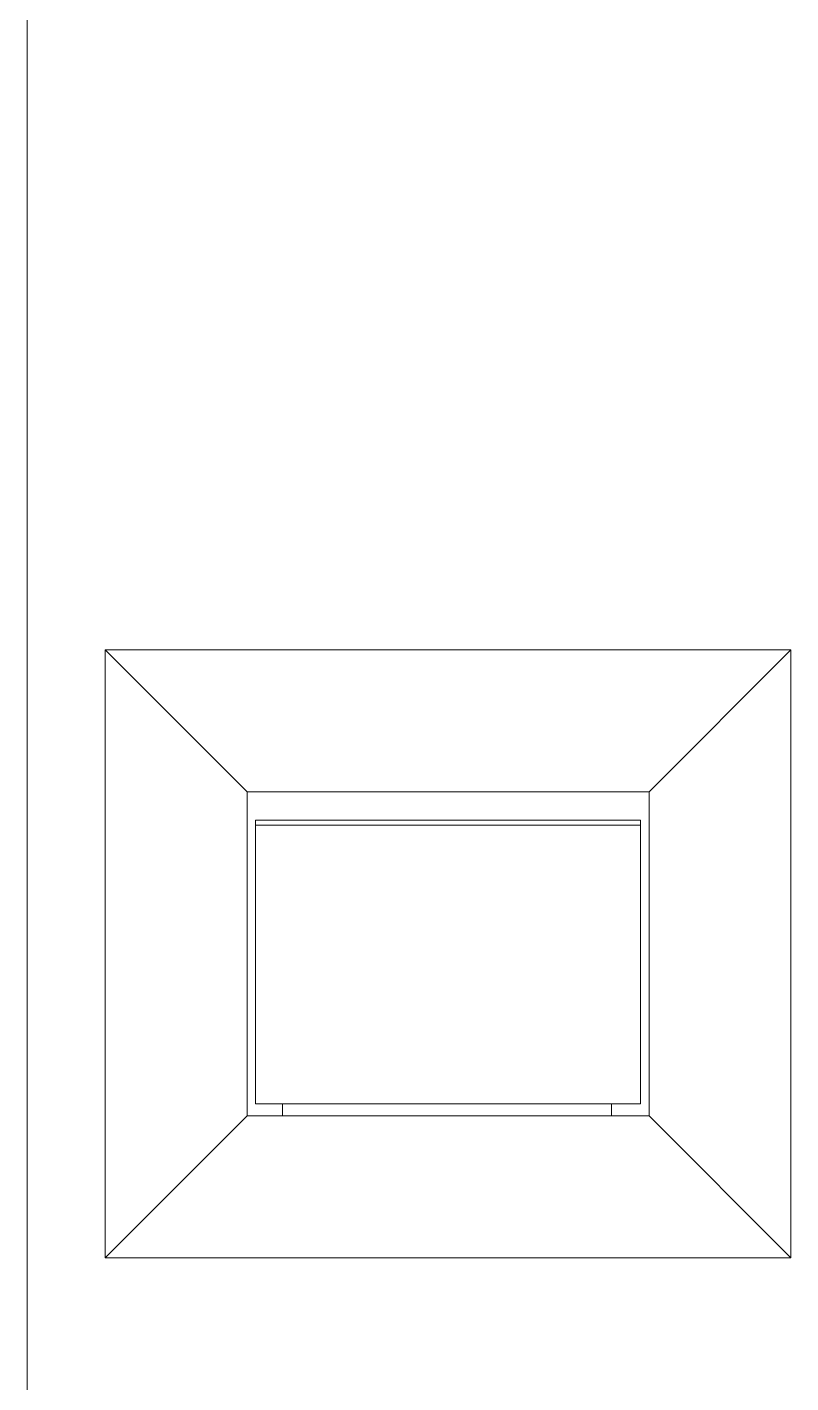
# Model space of a CAD drawing. Header units: millimetres. Extents: x 0 to 594, y 0 to 420.
# Drawn here: x 234.94 to 251.09, y 63.2 to 91.86 of the extents above; entities that cross this region are included whole.
import ezdxf

# ---------------------------------------------------------------- set-up
doc = ezdxf.new("R2010")
doc.units = ezdxf.units.MM
doc.layers.add('1', color=7, linetype='Continuous')

msp = doc.modelspace()

# ---------------------------------------------------------------- linework, layer by layer
at = {"layer": '1', "color": 7, "linetype": 'Continuous', "lineweight": 13}
for p, q in [((234.936, 161.096), (234.936, 56.596)), ((239.586, 75.696), (236.586, 78.696)), ((236.586, 78.696), (251.086, 78.696)), ((236.586, 65.846), (236.586, 78.696)), ((251.086, 78.696), (248.086, 75.696)), ((251.086, 78.696), (251.086, 65.846)), ((248.086, 75.696), (239.586, 75.696)), ((239.586, 75.696), (239.586, 68.846)), ((248.086, 68.846), (248.086, 75.696)), ((239.765, 75.097), (239.765, 74.994)), ((247.905, 75.097), (239.765, 75.097)), ((247.905, 75.097), (247.905, 74.994)), ((247.905, 74.994), (239.765, 74.994)), ((239.765, 74.994), (239.765, 69.097)), ((247.905, 74.994), (247.905, 69.097)), ((247.905, 69.097), (239.765, 69.097)), ((240.333, 69.097), (240.333, 68.846)), ((247.295, 69.097), (247.295, 68.846)), ((239.586, 68.846), (236.586, 65.846)), ((239.586, 68.846), (248.086, 68.846)), ((251.086, 65.846), (248.086, 68.846)), ((251.086, 65.846), (236.586, 65.846))]:
    msp.add_line(p, q, dxfattribs=at)

doc.saveas('drawing.dxf')
